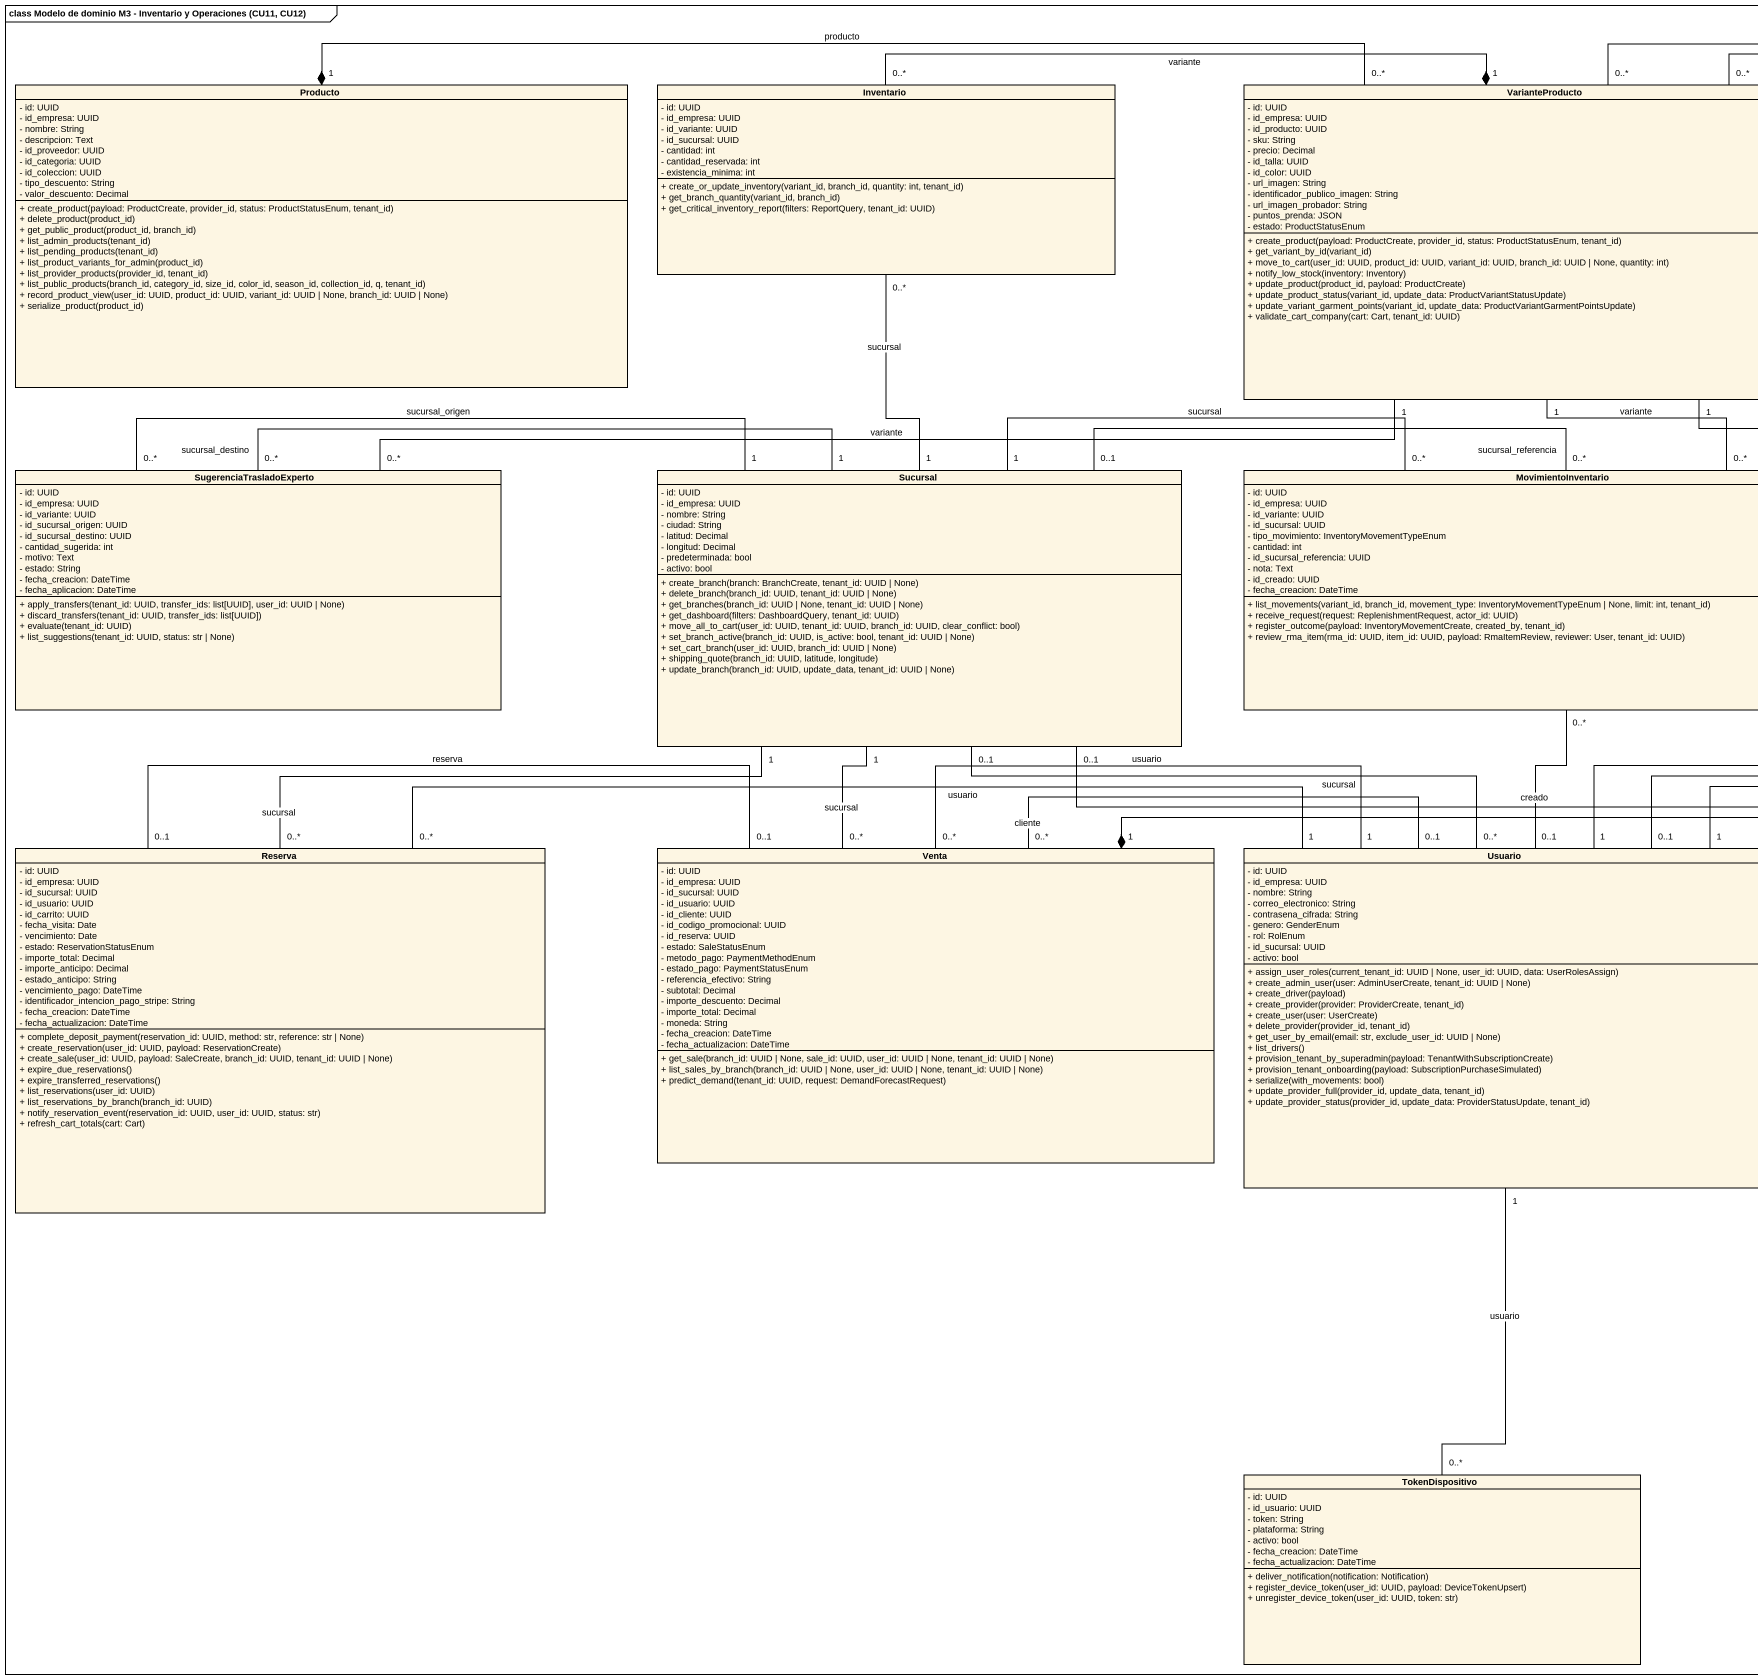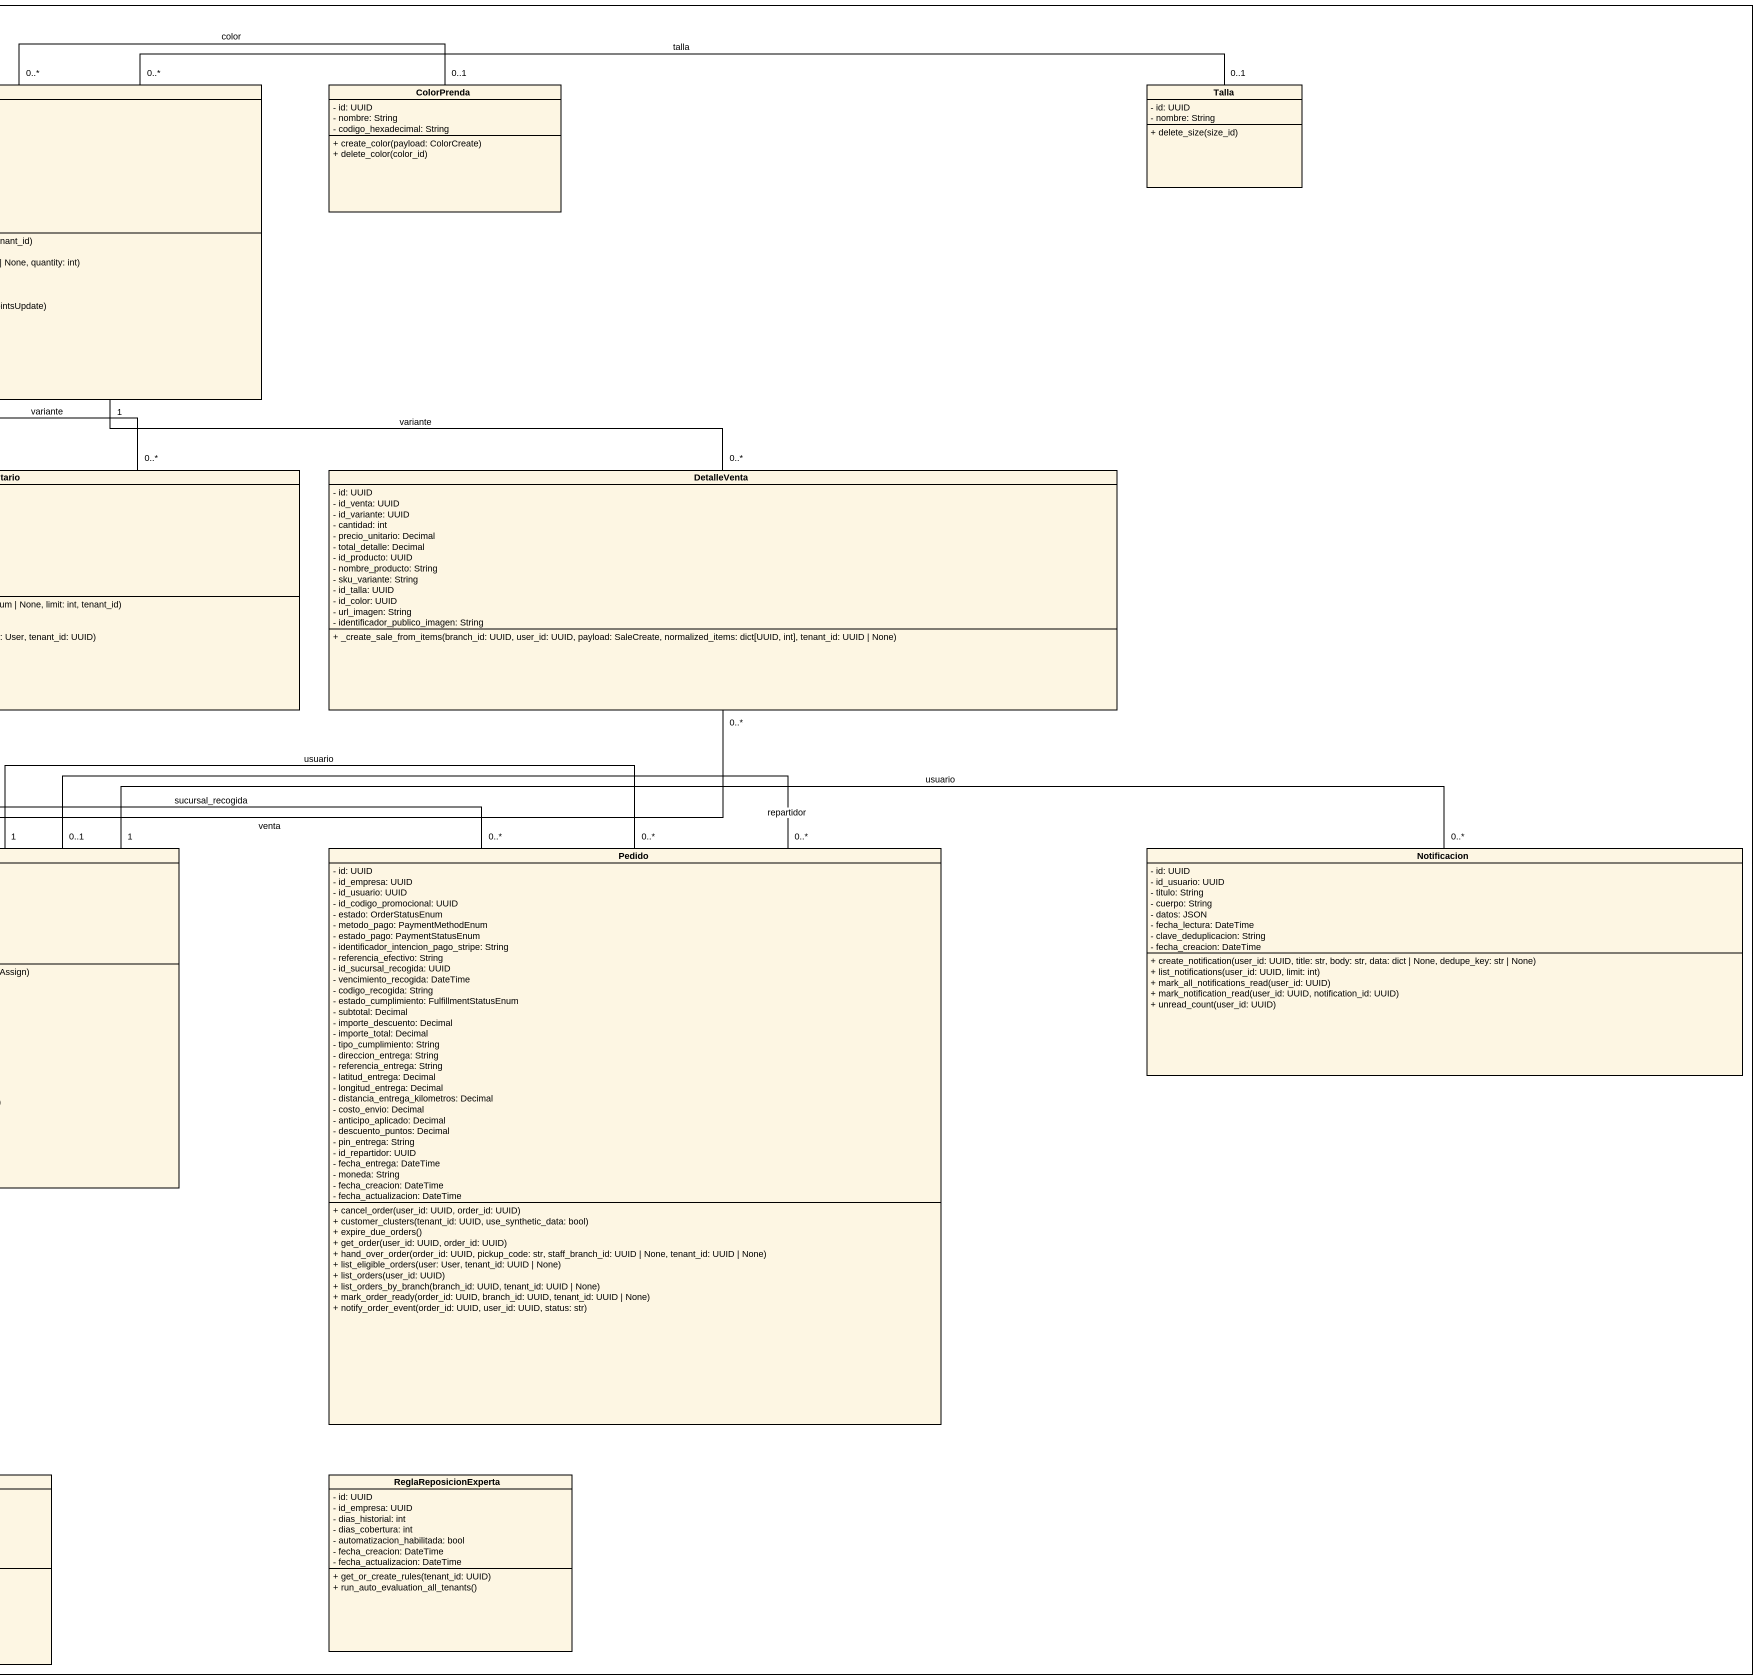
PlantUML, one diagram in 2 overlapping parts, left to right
@startuml
mainframe class Modelo de dominio M3 - Inventario y Operaciones (CU11, CU12)
hide circle
hide empty members
skinparam classAttributeIconSize 0
class Producto {
  - id: UUID
  - id_empresa: UUID
  - nombre: String
  - descripcion: Text
  - id_proveedor: UUID
  - id_categoria: UUID
  - id_coleccion: UUID
  - tipo_descuento: String
  - valor_descuento: Decimal
  + create_product(payload: ProductCreate, provider_id, status: ProductStatusEnum, tenant_id)
  + delete_product(product_id)
  + get_public_product(product_id, branch_id)
  + list_admin_products(tenant_id)
  + list_pending_products(tenant_id)
  + list_product_variants_for_admin(product_id)
  + list_provider_products(provider_id, tenant_id)
  + list_public_products(branch_id, category_id, size_id, color_id, season_id, collection_id, q, tenant_id)
  + record_product_view(user_id: UUID, product_id: UUID, variant_id: UUID | None, branch_id: UUID | None)
  + serialize_product(product_id)
}
class Inventario {
  - id: UUID
  - id_empresa: UUID
  - id_variante: UUID
  - id_sucursal: UUID
  - cantidad: int
  - cantidad_reservada: int
  - existencia_minima: int
  + create_or_update_inventory(variant_id, branch_id, quantity: int, tenant_id)
  + get_branch_quantity(variant_id, branch_id)
  + get_critical_inventory_report(filters: ReportQuery, tenant_id: UUID)
}
class VarianteProducto {
  - id: UUID
  - id_empresa: UUID
  - id_producto: UUID
  - sku: String
  - precio: Decimal
  - id_talla: UUID
  - id_color: UUID
  - url_imagen: String
  - identificador_publico_imagen: String
  - url_imagen_probador: String
  - puntos_prenda: JSON
  - estado: ProductStatusEnum
  + create_product(payload: ProductCreate, provider_id, status: ProductStatusEnum, tenant_id)
  + get_variant_by_id(variant_id)
  + move_to_cart(user_id: UUID, product_id: UUID, variant_id: UUID, branch_id: UUID | None, quantity: int)
  + notify_low_stock(inventory: Inventory)
  + update_product(product_id, payload: ProductCreate)
  + update_product_status(variant_id, update_data: ProductVariantStatusUpdate)
  + update_variant_garment_points(variant_id, update_data: ProductVariantGarmentPointsUpdate)
  + validate_cart_company(cart: Cart, tenant_id: UUID)
}
class ColorPrenda {
  - id: UUID
  - nombre: String
  - codigo_hexadecimal: String
  + create_color(payload: ColorCreate)
  + delete_color(color_id)
}
class Talla {
  - id: UUID
  - nombre: String
  + delete_size(size_id)
}
class SugerenciaTrasladoExperto {
  - id: UUID
  - id_empresa: UUID
  - id_variante: UUID
  - id_sucursal_origen: UUID
  - id_sucursal_destino: UUID
  - cantidad_sugerida: int
  - motivo: Text
  - estado: String
  - fecha_creacion: DateTime
  - fecha_aplicacion: DateTime
  + apply_transfers(tenant_id: UUID, transfer_ids: list[UUID], user_id: UUID | None)
  + discard_transfers(tenant_id: UUID, transfer_ids: list[UUID])
  + evaluate(tenant_id: UUID)
  + list_suggestions(tenant_id: UUID, status: str | None)
}
class Sucursal {
  - id: UUID
  - id_empresa: UUID
  - nombre: String
  - ciudad: String
  - latitud: Decimal
  - longitud: Decimal
  - predeterminada: bool
  - activo: bool
  + create_branch(branch: BranchCreate, tenant_id: UUID | None)
  + delete_branch(branch_id: UUID, tenant_id: UUID | None)
  + get_branches(branch_id: UUID | None, tenant_id: UUID | None)
  + get_dashboard(filters: DashboardQuery, tenant_id: UUID)
  + move_all_to_cart(user_id: UUID, tenant_id: UUID, branch_id: UUID, clear_conflict: bool)
  + set_branch_active(branch_id: UUID, is_active: bool, tenant_id: UUID | None)
  + set_cart_branch(user_id: UUID, branch_id: UUID | None)
  + shipping_quote(branch_id: UUID, latitude, longitude)
  + update_branch(branch_id: UUID, update_data, tenant_id: UUID | None)
}
class MovimientoInventario {
  - id: UUID
  - id_empresa: UUID
  - id_variante: UUID
  - id_sucursal: UUID
  - tipo_movimiento: InventoryMovementTypeEnum
  - cantidad: int
  - id_sucursal_referencia: UUID
  - nota: Text
  - id_creado: UUID
  - fecha_creacion: DateTime
  + list_movements(variant_id, branch_id, movement_type: InventoryMovementTypeEnum | None, limit: int, tenant_id)
  + receive_request(request: ReplenishmentRequest, actor_id: UUID)
  + register_outcome(payload: InventoryMovementCreate, created_by, tenant_id)
  + review_rma_item(rma_id: UUID, item_id: UUID, payload: RmaItemReview, reviewer: User, tenant_id: UUID)
}
class DetalleVenta {
  - id: UUID
  - id_venta: UUID
  - id_variante: UUID
  - cantidad: int
  - precio_unitario: Decimal
  - total_detalle: Decimal
  - id_producto: UUID
  - nombre_producto: String
  - sku_variante: String
  - id_talla: UUID
  - id_color: UUID
  - url_imagen: String
  - identificador_publico_imagen: String
  + _create_sale_from_items(branch_id: UUID, user_id: UUID, payload: SaleCreate, normalized_items: dict[UUID, int], tenant_id: UUID | None)
}
class Reserva {
  - id: UUID
  - id_empresa: UUID
  - id_sucursal: UUID
  - id_usuario: UUID
  - id_carrito: UUID
  - fecha_visita: Date
  - vencimiento: Date
  - estado: ReservationStatusEnum
  - importe_total: Decimal
  - importe_anticipo: Decimal
  - estado_anticipo: String
  - vencimiento_pago: DateTime
  - identificador_intencion_pago_stripe: String
  - fecha_creacion: DateTime
  - fecha_actualizacion: DateTime
  + complete_deposit_payment(reservation_id: UUID, method: str, reference: str | None)
  + create_reservation(user_id: UUID, payload: ReservationCreate)
  + create_sale(user_id: UUID, payload: SaleCreate, branch_id: UUID, tenant_id: UUID | None)
  + expire_due_reservations()
  + expire_transferred_reservations()
  + list_reservations(user_id: UUID)
  + list_reservations_by_branch(branch_id: UUID)
  + notify_reservation_event(reservation_id: UUID, user_id: UUID, status: str)
  + refresh_cart_totals(cart: Cart)
}
class Venta {
  - id: UUID
  - id_empresa: UUID
  - id_sucursal: UUID
  - id_usuario: UUID
  - id_cliente: UUID
  - id_codigo_promocional: UUID
  - id_reserva: UUID
  - estado: SaleStatusEnum
  - metodo_pago: PaymentMethodEnum
  - estado_pago: PaymentStatusEnum
  - referencia_efectivo: String
  - subtotal: Decimal
  - importe_descuento: Decimal
  - importe_total: Decimal
  - moneda: String
  - fecha_creacion: DateTime
  - fecha_actualizacion: DateTime
  + get_sale(branch_id: UUID | None, sale_id: UUID, user_id: UUID | None, tenant_id: UUID | None)
  + list_sales_by_branch(branch_id: UUID | None, user_id: UUID | None, tenant_id: UUID | None)
  + predict_demand(tenant_id: UUID, request: DemandForecastRequest)
}
class Usuario {
  - id: UUID
  - id_empresa: UUID
  - nombre: String
  - correo_electronico: String
  - contrasena_cifrada: String
  - genero: GenderEnum
  - rol: RolEnum
  - id_sucursal: UUID
  - activo: bool
  + assign_user_roles(current_tenant_id: UUID | None, user_id: UUID, data: UserRolesAssign)
  + create_admin_user(user: AdminUserCreate, tenant_id: UUID | None)
  + create_driver(payload)
  + create_provider(provider: ProviderCreate, tenant_id)
  + create_user(user: UserCreate)
  + delete_provider(provider_id, tenant_id)
  + get_user_by_email(email: str, exclude_user_id: UUID | None)
  + list_drivers()
  + provision_tenant_by_superadmin(payload: TenantWithSubscriptionCreate)
  + provision_tenant_onboarding(payload: SubscriptionPurchaseSimulated)
  + serialize(with_movements: bool)
  + update_provider_full(provider_id, update_data, tenant_id)
  + update_provider_status(provider_id, update_data: ProviderStatusUpdate, tenant_id)
}
class Pedido {
  - id: UUID
  - id_empresa: UUID
  - id_usuario: UUID
  - id_codigo_promocional: UUID
  - estado: OrderStatusEnum
  - metodo_pago: PaymentMethodEnum
  - estado_pago: PaymentStatusEnum
  - identificador_intencion_pago_stripe: String
  - referencia_efectivo: String
  - id_sucursal_recogida: UUID
  - vencimiento_recogida: DateTime
  - codigo_recogida: String
  - estado_cumplimiento: FulfillmentStatusEnum
  - subtotal: Decimal
  - importe_descuento: Decimal
  - importe_total: Decimal
  - tipo_cumplimiento: String
  - direccion_entrega: String
  - referencia_entrega: String
  - latitud_entrega: Decimal
  - longitud_entrega: Decimal
  - distancia_entrega_kilometros: Decimal
  - costo_envio: Decimal
  - anticipo_aplicado: Decimal
  - descuento_puntos: Decimal
  - pin_entrega: String
  - id_repartidor: UUID
  - fecha_entrega: DateTime
  - moneda: String
  - fecha_creacion: DateTime
  - fecha_actualizacion: DateTime
  + cancel_order(user_id: UUID, order_id: UUID)
  + customer_clusters(tenant_id: UUID, use_synthetic_data: bool)
  + expire_due_orders()
  + get_order(user_id: UUID, order_id: UUID)
  + hand_over_order(order_id: UUID, pickup_code: str, staff_branch_id: UUID | None, tenant_id: UUID | None)
  + list_eligible_orders(user: User, tenant_id: UUID | None)
  + list_orders(user_id: UUID)
  + list_orders_by_branch(branch_id: UUID, tenant_id: UUID | None)
  + mark_order_ready(order_id: UUID, branch_id: UUID, tenant_id: UUID | None)
  + notify_order_event(order_id: UUID, user_id: UUID, status: str)
}
class Notificacion {
  - id: UUID
  - id_usuario: UUID
  - titulo: String
  - cuerpo: String
  - datos: JSON
  - fecha_lectura: DateTime
  - clave_deduplicacion: String
  - fecha_creacion: DateTime
  + create_notification(user_id: UUID, title: str, body: str, data: dict | None, dedupe_key: str | None)
  + list_notifications(user_id: UUID, limit: int)
  + mark_all_notifications_read(user_id: UUID)
  + mark_notification_read(user_id: UUID, notification_id: UUID)
  + unread_count(user_id: UUID)
}
class TokenDispositivo {
  - id: UUID
  - id_usuario: UUID
  - token: String
  - plataforma: String
  - activo: bool
  - fecha_creacion: DateTime
  - fecha_actualizacion: DateTime
  + deliver_notification(notification: Notification)
  + register_device_token(user_id: UUID, payload: DeviceTokenUpsert)
  + unregister_device_token(user_id: UUID, token: str)
}
class ReglaReposicionExperta {
  - id: UUID
  - id_empresa: UUID
  - dias_historial: int
  - dias_cobertura: int
  - automatizacion_habilitada: bool
  - fecha_creacion: DateTime
  - fecha_actualizacion: DateTime
  + get_or_create_rules(tenant_id: UUID)
  + run_auto_evaluation_all_tenants()
}
Inventario "0..*" -right-* "1" VarianteProducto : variante
Inventario "0..*" -- "1" Sucursal : sucursal
VarianteProducto "0..*" -left-* "1" Producto : producto
VarianteProducto "0..*" -right- "0..1" ColorPrenda : color
VarianteProducto "0..*" -right- "0..1" Talla : talla
SugerenciaTrasladoExperto "0..*" -right- "1" VarianteProducto : variante
SugerenciaTrasladoExperto "0..*" -right- "1" Sucursal : sucursal_origen
SugerenciaTrasladoExperto "0..*" -right- "1" Sucursal : sucursal_destino
MovimientoInventario "0..*" -up- "1" VarianteProducto : variante
MovimientoInventario "0..*" -left- "1" Sucursal : sucursal
MovimientoInventario "0..*" -left- "0..1" Sucursal : sucursal_referencia
MovimientoInventario "0..*" -- "0..1" Usuario : creado
DetalleVenta "0..*" -left- "1" VarianteProducto : variante
DetalleVenta "0..*" -left-* "1" Venta : venta
Reserva "0..*" -up- "1" Sucursal : sucursal
Reserva "0..*" -right- "1" Usuario : usuario
Venta "0..*" -up- "1" Sucursal : sucursal
Venta "0..1" -left- "0..1" Reserva : reserva
Venta "0..*" -right- "0..1" Usuario : cliente
Venta "0..*" -right- "1" Usuario : usuario
Usuario "0..*" -up- "0..1" Sucursal : sucursal
Pedido "0..*" -left- "0..1" Sucursal : sucursal_recogida
Pedido "0..*" -left- "0..1" Usuario : repartidor
Pedido "0..*" -left- "1" Usuario : usuario
Notificacion "0..*" -left- "1" Usuario : usuario
TokenDispositivo "0..*" -up- "1" Usuario : usuario
@enduml
